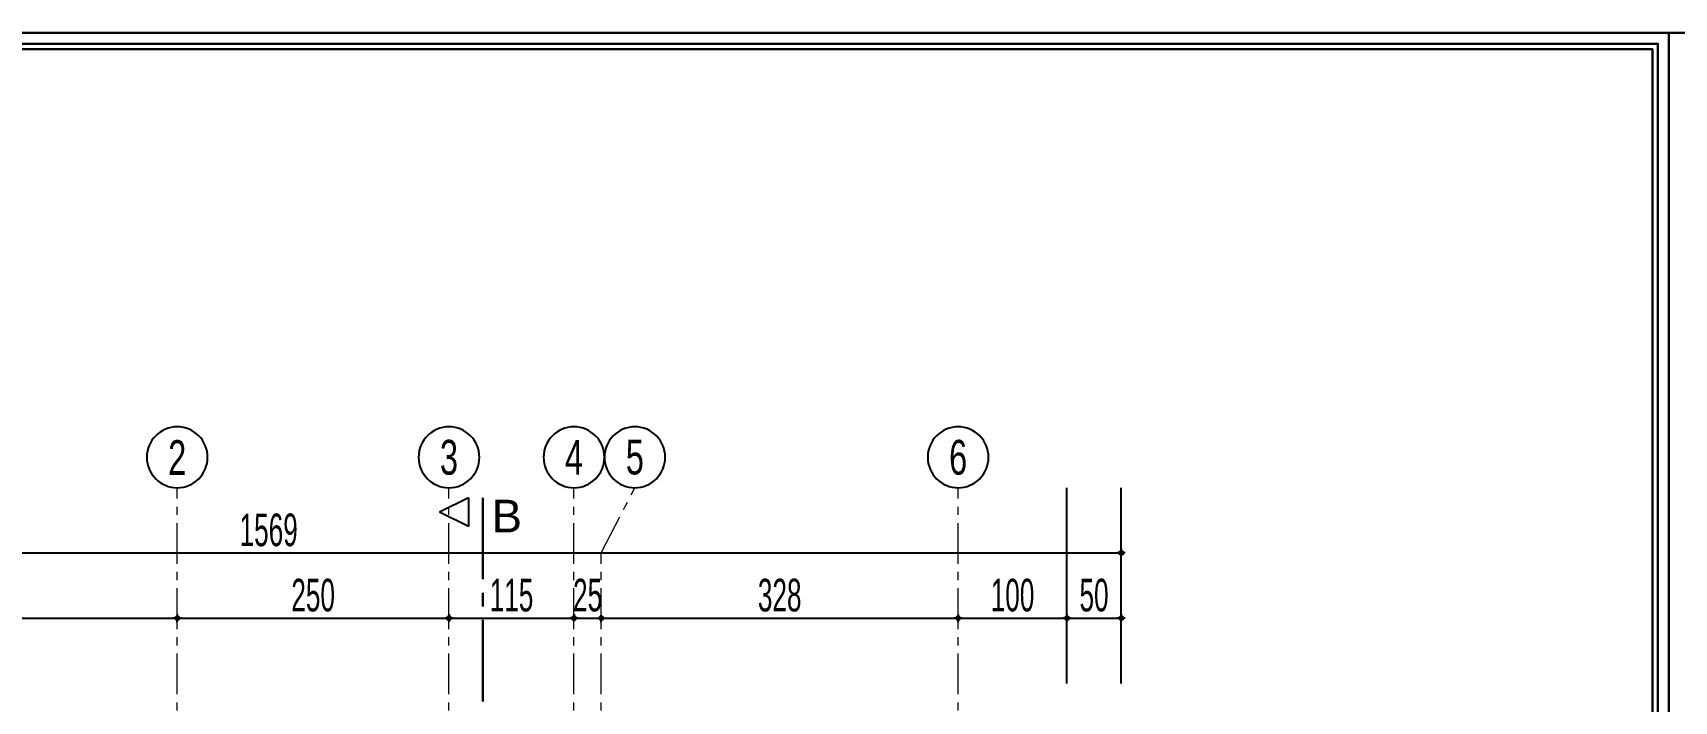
# Model space of a CAD drawing. Extents: x 386248 to 427517, y 4539405 to 4542296.
# Drawn here: x 401959 to 403469, y 4541681 to 4542296 of the extents above; entities that cross this region are included whole.
import ezdxf
from ezdxf.enums import TextEntityAlignment as Align

# ---------------------------------------------------------------- set-up
doc = ezdxf.new("R2010")
doc.units = 0
for name, pattern in [('CENTER', [2, 1.25, -0.25, 0.25, -0.25]), ('CENTER2', [1.125, 0.75, -0.125, 0.125, -0.125]), ('CENTERX2', [4, 2.5, -0.5, 0.5, -0.5])]:
    doc.linetypes.add(name, pattern=pattern)
for name, color, linetype, lineweight in [('AKS', 251, 'CENTERX2', 20), ('AKS YAZISI', 4, 'Continuous', 25), ('ASIK', 3, 'Continuous', 20), ('DIŞ 2', 167, 'Continuous', 25), ('GOR1', 51, 'Continuous', 25), ('OLCU10', 2, 'Continuous', 25), ('YAZILAR', 1, 'Continuous', 30)]:
    doc.layers.add(name, color=color, linetype=linetype, lineweight=lineweight)
doc.layers.add('Standart', color=7, linetype='Continuous')
doc.styles.add('arial_1_18', font='arial.ttf', dxfattribs={"height": 0.2})
doc.styles.add('T', font='ISOt.shx', dxfattribs={"width": 0.6})
doc.styles.add('UNIV', font='', dxfattribs={"width": 0.7})
doc.styles.get('UNIV').set_extended_font_data('Comic Sans MS')
doc.dimstyles.new('DOT2', dxfattribs={"dimtxt": 20, "dimasz": 0.7, "dimexe": 5, "dimexo": 5, "dimgap": 6, "dimtad": 1, "dimdec": 0, "dimdsep": 46, "dimtxsty": 'T', "dimblk1": 'SEL2', "dimblk2": 'SEL2', "dimsah": 1, "dimcen": 0, "dimse1": 1, "dimse2": 1, "dimclrd": 256, "dimclre": 256, "dimclrt": 256, "dimadec": 0, "dimazin": 0, "dimtfac": 1, "dimtdec": 0, "dimtix": 1, "dimtmove": 2, "dimatfit": 3, "dimldrblk": 'SEL2', "dimfxl": 1, "dimtolj": 1, "dimtzin": 0, "dimarcsym": 0})

# ---------------------------------------------------------------- blocks, each defined once
blk = doc.blocks.new('SEL2')
at = {"layer": 'OLCU10'}
for p, q in [((5.25, 0), (-5.25, 0)), ((0, 5.25), (0, -3.95))]:
    blk.add_line(p, q, dxfattribs=at)
blk.add_circle((0, 0), 2.75, dxfattribs=at)
blk = doc.blocks.new('*D3735')
at = {"layer": 'Defpoints', "color": 0}
for p in [(402960.6, 4541817.4), (401392.1, 4541727.4), (402960.6, 4541727.4)]:
    blk.add_point(p, dxfattribs=at)
at = {"layer": 'DIŞ 2', "lineweight": -2}
blk.add_line((401392.8, 4541817.4), (402959.9, 4541817.4), dxfattribs=at)
at = {"layer": 'DIŞ 2', "linetype": 'ByBlock', "lineweight": -2, "xscale": 0.7, "yscale": 0.7, "zscale": 0.7, "rotation": 180}
blk.add_blockref('SEL2', (401392.1, 4541817.4), dxfattribs=at)
at = {"layer": 'DIŞ 2', "linetype": 'ByBlock', "lineweight": -2, "xscale": 0.7, "yscale": 0.7, "zscale": 0.7}
blk.add_blockref('SEL2', (402960.6, 4541817.4), dxfattribs=at)
at = {"layer": 'DIŞ 2', "insert": (402176.3, 4541838.4), "char_height": 30, "attachment_point": 5, "style": 'T'}
blk.add_mtext('\\A1;1569', dxfattribs=at)
blk = doc.blocks.new('*D3737')
at = {"layer": 'ASIK', "lineweight": -2}
blk.add_line((401542.8, 4541757.4), (402091.5, 4541757.4), dxfattribs=at)
at = {"layer": 'Defpoints', "color": 0}
for p in [(402092.2, 4541789.5), (401542.1, 4541777.4), (402092.2, 4541757.4)]:
    blk.add_point(p, dxfattribs=at)
at = {"layer": 'ASIK', "linetype": 'ByBlock', "lineweight": -2, "xscale": 0.7, "yscale": 0.7, "zscale": 0.7, "rotation": 180}
blk.add_blockref('SEL2', (401542.1, 4541757.4), dxfattribs=at)
at = {"layer": 'ASIK', "linetype": 'ByBlock', "lineweight": -2, "xscale": 0.7, "yscale": 0.7, "zscale": 0.7}
blk.add_blockref('SEL2', (402092.2, 4541757.4), dxfattribs=at)
at = {"layer": 'ASIK', "insert": (401817.1, 4541778.4), "char_height": 30, "attachment_point": 5, "style": 'T'}
blk.add_mtext('\\A1;550', dxfattribs=at)
blk = doc.blocks.new('*D3738')
at = {"layer": 'ASIK', "lineweight": -2}
blk.add_line((402092.9, 4541757.4), (402341.5, 4541757.4), dxfattribs=at)
at = {"layer": 'Defpoints', "color": 0}
for p in [(402092.2, 4541789.5), (402342.2, 4541789.5), (402342.2, 4541757.4)]:
    blk.add_point(p, dxfattribs=at)
at = {"layer": 'ASIK', "linetype": 'ByBlock', "lineweight": -2, "xscale": 0.7, "yscale": 0.7, "zscale": 0.7, "rotation": 180}
blk.add_blockref('SEL2', (402092.2, 4541757.4), dxfattribs=at)
at = {"layer": 'ASIK', "linetype": 'ByBlock', "lineweight": -2, "xscale": 0.7, "yscale": 0.7, "zscale": 0.7}
blk.add_blockref('SEL2', (402342.2, 4541757.4), dxfattribs=at)
at = {"layer": 'ASIK', "insert": (402217.2, 4541778.4), "char_height": 30, "attachment_point": 5, "style": 'T'}
blk.add_mtext('\\A1;250', dxfattribs=at)
blk = doc.blocks.new('*D3739')
at = {"layer": 'ASIK', "lineweight": -2}
blk.add_line((402342.9, 4541757.4), (402456.5, 4541757.4), dxfattribs=at)
at = {"layer": 'Defpoints', "color": 0}
for p in [(402342.2, 4541789.5), (402457.2, 4541789.5), (402457.2, 4541757.4)]:
    blk.add_point(p, dxfattribs=at)
at = {"layer": 'ASIK', "linetype": 'ByBlock', "lineweight": -2, "xscale": 0.7, "yscale": 0.7, "zscale": 0.7, "rotation": 180}
blk.add_blockref('SEL2', (402342.2, 4541757.4), dxfattribs=at)
at = {"layer": 'ASIK', "linetype": 'ByBlock', "lineweight": -2, "xscale": 0.7, "yscale": 0.7, "zscale": 0.7}
blk.add_blockref('SEL2', (402457.2, 4541757.4), dxfattribs=at)
at = {"layer": 'ASIK', "insert": (402399.7, 4541778.4), "char_height": 30, "attachment_point": 5, "style": 'T'}
blk.add_mtext('\\A1;115', dxfattribs=at)
blk = doc.blocks.new('*D3740')
at = {"layer": 'ASIK', "lineweight": -2}
for p, q in [((402456.5, 4541757.4), (402455.8, 4541757.4)), ((402457.2, 4541757.4), (402482.2, 4541757.4)), ((402482.9, 4541757.4), (402483.6, 4541757.4))]:
    blk.add_line(p, q, dxfattribs=at)
at = {"layer": 'Defpoints', "color": 0}
for p in [(402457.2, 4541789.5), (402482.2, 4541789.5), (402482.2, 4541757.4)]:
    blk.add_point(p, dxfattribs=at)
at = {"layer": 'ASIK', "linetype": 'ByBlock', "lineweight": -2, "xscale": 0.7, "yscale": 0.7, "zscale": 0.7}
blk.add_blockref('SEL2', (402457.2, 4541757.4), dxfattribs=at)
at = {"layer": 'ASIK', "linetype": 'ByBlock', "lineweight": -2, "xscale": 0.7, "yscale": 0.7, "zscale": 0.7, "rotation": 180}
blk.add_blockref('SEL2', (402482.2, 4541757.4), dxfattribs=at)
at = {"layer": 'ASIK', "insert": (402469.7, 4541778.4), "char_height": 30, "attachment_point": 5, "style": 'T'}
blk.add_mtext('\\A1;25', dxfattribs=at)
blk = doc.blocks.new('*D3741')
at = {"layer": 'ASIK', "lineweight": -2}
blk.add_line((402482.9, 4541757.4), (402809.9, 4541757.4), dxfattribs=at)
at = {"layer": 'Defpoints', "color": 0}
for p in [(402482.2, 4541789.5), (402810.6, 4541777.4), (402810.6, 4541757.4)]:
    blk.add_point(p, dxfattribs=at)
at = {"layer": 'ASIK', "linetype": 'ByBlock', "lineweight": -2, "xscale": 0.7, "yscale": 0.7, "zscale": 0.7, "rotation": 180}
blk.add_blockref('SEL2', (402482.2, 4541757.4), dxfattribs=at)
at = {"layer": 'ASIK', "linetype": 'ByBlock', "lineweight": -2, "xscale": 0.7, "yscale": 0.7, "zscale": 0.7}
blk.add_blockref('SEL2', (402810.6, 4541757.4), dxfattribs=at)
at = {"layer": 'ASIK', "insert": (402646.4, 4541778.4), "char_height": 30, "attachment_point": 5, "style": 'T'}
blk.add_mtext('\\A1;328', dxfattribs=at)
blk = doc.blocks.new('*D3742')
at = {"layer": 'Defpoints', "color": 0}
for p in [(402810.6, 4541777.4), (402910.6, 4541777.4), (402910.6, 4541757.4)]:
    blk.add_point(p, dxfattribs=at)
at = {"layer": 'GOR1', "lineweight": -2}
blk.add_line((402811.3, 4541757.4), (402909.9, 4541757.4), dxfattribs=at)
at = {"layer": 'GOR1', "linetype": 'ByBlock', "lineweight": -2, "xscale": 0.7, "yscale": 0.7, "zscale": 0.7, "rotation": 180}
blk.add_blockref('SEL2', (402810.6, 4541757.4), dxfattribs=at)
at = {"layer": 'GOR1', "linetype": 'ByBlock', "lineweight": -2, "xscale": 0.7, "yscale": 0.7, "zscale": 0.7}
blk.add_blockref('SEL2', (402910.6, 4541757.4), dxfattribs=at)
at = {"layer": 'GOR1', "insert": (402860.6, 4541778.4), "char_height": 30, "attachment_point": 5, "style": 'T'}
blk.add_mtext('\\A1;100', dxfattribs=at)
blk = doc.blocks.new('AKS-NO')
blk.add_circle((0, 0), 35)
at = {"color": 7, "style": 'UNIV', "width": 0.7}
blk.add_attdef('AKS-NO', text='', height=40, dxfattribs=at).set_placement((0, 0), align=Align.MIDDLE)
blk = doc.blocks.new('*D3775')
at = {"layer": 'Defpoints', "color": 0}
for p in [(402910.6, 4541787.4), (402960.6, 4541787.4), (402960.6, 4541757.4)]:
    blk.add_point(p, dxfattribs=at)
at = {"layer": 'GOR1', "lineweight": -2}
blk.add_line((402911.3, 4541757.4), (402959.9, 4541757.4), dxfattribs=at)
at = {"layer": 'GOR1', "linetype": 'ByBlock', "lineweight": -2, "xscale": 0.7, "yscale": 0.7, "zscale": 0.7, "rotation": 180}
blk.add_blockref('SEL2', (402910.6, 4541757.4), dxfattribs=at)
at = {"layer": 'GOR1', "linetype": 'ByBlock', "lineweight": -2, "xscale": 0.7, "yscale": 0.7, "zscale": 0.7}
blk.add_blockref('SEL2', (402960.6, 4541757.4), dxfattribs=at)
at = {"layer": 'GOR1', "insert": (402935.6, 4541778.4), "char_height": 30, "attachment_point": 5, "style": 'T'}
blk.add_mtext('\\A1;50', dxfattribs=at)
blk = doc.blocks.new('G$C5DD4B624')
at = {"layer": 'Standart', "color": 2, "linetype": 'Continuous', "lineweight": -3, "ltscale": 100}
for points in [[(1052.2, 2101.9), (1025.5, 2088.6)], [(1052.2, 2101.9), (1052.2, 2075.3)], [(1052.2, 2075.3), (1025.5, 2088.6)]]:
    blk.add_lwpolyline(points, dxfattribs=at)
at = {"layer": 'Standart', "color": 2, "linetype": 'CENTER2', "lineweight": 30, "ltscale": 100}
blk.add_lwpolyline([(1065.5, 2101.9), (1065.5, 112.7)], dxfattribs=at)
at = {"layer": 'Standart', "color": 51, "linetype": 'Continuous', "lineweight": -3, "ltscale": 100, "style": 'arial_1_18'}
blk.add_text('B', height=30, dxfattribs=at).set_placement((1073.6, 2070))

msp = doc.modelspace()

# ---------------------------------------------------------------- linework, layer by layer
at = {"layer": 'AKS', "linetype": 'CENTER', "ltscale": 30}
for p, q in [((402092.151, 4541627.375), (402092.151, 4541877.375)), ((402342.151, 4541627.375), (402342.151, 4541877.375)), ((402457.151, 4541627.375), (402457.151, 4541877.375)), ((402810.573, 4541627.375), (402810.573, 4541877.375))]:
    msp.add_line(p, q, dxfattribs=at)
msp.add_lwpolyline([(402482.151, 4541627.375), (402482.151, 4541817.375), (402513.151, 4541877.375)], dxfattribs=at)
at = {"layer": 'GOR1'}
for p, q in [((402910.573, 4541697.375), (402910.573, 4541877.375)), ((402960.573, 4541697.375), (402960.573, 4541877.375))]:
    msp.add_line(p, q, dxfattribs=at)
at = {"layer": 'YAZILAR', "color": 133, "ltscale": 5}
for points in [[(400925.067, 4542295.7), (403464.276, 4542295.7), (403464.276, 4539405.231), (400925.067, 4539405.231)], [(403464.276, 4542295.7), (405617.807, 4542295.7), (405617.807, 4539405.231), (403464.276, 4539405.231)], [(400935.067, 4542285.7), (403454.276, 4542285.7), (403454.276, 4539415.231), (400935.067, 4539415.231)], [(400940.067, 4542280.7), (403449.276, 4542280.7), (403449.276, 4539420.231), (400940.067, 4539420.231)]]:
    msp.add_lwpolyline(points, close=True, dxfattribs=at)

# ---------------------------------------------------------------- block references
at = {"layer": 'AKS YAZISI'}
ref = msp.add_blockref('AKS-NO', (402092.151, 4541905.375), dxfattribs=dict(at, xscale=-0.8000000000029103, yscale=0.8000000000029103, zscale=0.8, rotation=180.0000000005319))
ref.add_attrib('AKS-NO', '2', dxfattribs={"layer": '0', "color": 7, "height": 32, "style": 'UNIV', "width": 0.7}).set_placement((402092.151, 4541905.375), align=Align.MIDDLE)
ref = msp.add_blockref('AKS-NO', (402342.151, 4541905.375), dxfattribs=dict(at, xscale=-0.8000000000029103, yscale=0.8000000000029103, zscale=0.8, rotation=180.0000000005319))
ref.add_attrib('AKS-NO', '3', dxfattribs={"layer": '0', "color": 7, "height": 32, "style": 'UNIV', "width": 0.7}).set_placement((402342.151, 4541905.375), align=Align.MIDDLE)
ref = msp.add_blockref('AKS-NO', (402457.151, 4541905.375), dxfattribs=dict(at, xscale=-0.8000000000029103, yscale=0.8000000000029103, zscale=0.8, rotation=180.0000000005319))
ref.add_attrib('AKS-NO', '4', dxfattribs={"layer": '0', "color": 7, "height": 32, "style": 'UNIV', "width": 0.7}).set_placement((402457.151, 4541905.375), align=Align.MIDDLE)
ref = msp.add_blockref('AKS-NO', (402513.151, 4541905.375), dxfattribs=dict(at, xscale=-0.8000000000029103, yscale=0.8000000000029103, zscale=0.8, rotation=180.0000000005319))
ref.add_attrib('AKS-NO', '5', dxfattribs={"layer": '0', "color": 7, "height": 32, "style": 'UNIV', "width": 0.7}).set_placement((402513.151, 4541905.375), align=Align.MIDDLE)
ref = msp.add_blockref('AKS-NO', (402810.573, 4541905.375), dxfattribs=dict(at, xscale=-0.8000000000029103, yscale=0.8000000000029103, zscale=0.8, rotation=180.0000000005319))
ref.add_attrib('AKS-NO', '6', dxfattribs={"layer": '0', "color": 7, "height": 32, "style": 'UNIV', "width": 0.7}).set_placement((402810.573, 4541905.375), align=Align.MIDDLE)
at = {"layer": 'GOR1'}
msp.add_blockref('G$C5DD4B624', (401307.812, 4539766.311), dxfattribs=at)

# ---------------------------------------------------------------- dimensions: what is measured, and where the dimension line sits
at = {"layer": 'ASIK'}
for base, p1, p2, picture, middle in [((402092.151, 4541757.375), (401542.067, 4541777.375), (402092.151, 4541789.547), '*D3737', (401817.109, 4541778.375)), ((402342.151, 4541757.375), (402092.151, 4541789.547), (402342.151, 4541789.547), '*D3738', (402217.151, 4541778.375)), ((402457.151, 4541757.375), (402342.151, 4541789.547), (402457.151, 4541789.547), '*D3739', (402399.651, 4541778.375)), ((402482.151, 4541757.375), (402457.151, 4541789.547), (402482.151, 4541789.547), '*D3740', (402469.651, 4541778.375)), ((402810.573, 4541757.375), (402482.151, 4541789.547), (402810.573, 4541777.375), '*D3741', (402646.362, 4541778.375))]:
    dim = msp.add_linear_dim(base=base, p1=p1, p2=p2, dimstyle='DOT2', override={"dimtxt": 30, "dimtxsty": 'T', "dimldrblk": 'SEL2'}, dxfattribs=at)
    dim.commit()
    dim.dimension.update_dxf_attribs({"geometry": picture, "text_midpoint": middle})
at = {"layer": 'DIŞ 2'}
dim = msp.add_linear_dim(base=(402960.573, 4541817.375), p1=(401392.067, 4541727.375), p2=(402960.573, 4541727.375), dimstyle='DOT2', override={"dimtxt": 30, "dimtxsty": 'T', "dimldrblk": 'SEL2'}, dxfattribs=at)
dim.commit()
dim.dimension.update_dxf_attribs({"geometry": '*D3735', "text_midpoint": (402176.32, 4541838.375)})
at = {"layer": 'GOR1'}
for base, p1, p2, picture, middle in [((402910.573, 4541757.375), (402810.573, 4541777.375), (402910.573, 4541777.375), '*D3742', (402860.573, 4541778.375)), ((402960.573, 4541757.375), (402910.573, 4541787.375), (402960.573, 4541787.375), '*D3775', (402935.573, 4541778.375))]:
    dim = msp.add_linear_dim(base=base, p1=p1, p2=p2, dimstyle='DOT2', override={"dimtxt": 30, "dimtxsty": 'T', "dimldrblk": 'SEL2'}, dxfattribs=at)
    dim.commit()
    dim.dimension.update_dxf_attribs({"geometry": picture, "text_midpoint": middle})

doc.saveas('drawing.dxf')
